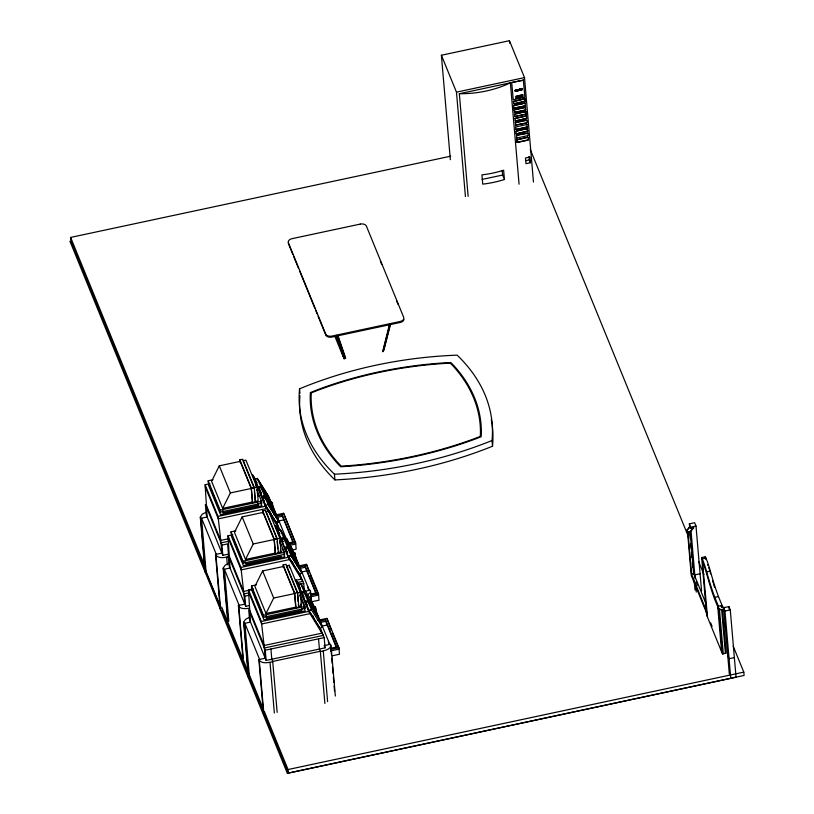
<?xml version="1.0" encoding="UTF-8"?>
<svg xmlns="http://www.w3.org/2000/svg" width="814" height="814" viewBox="0 0 814 814"><rect width="100%" height="100%" fill="white"/><g stroke="black" fill="none" stroke-linecap="round" stroke-linejoin="round"><path stroke-width="1.22" d="M524.888 98.809L513.339 101.445L514.021 103.938L524.827 101.628L525.152 101.028L513.654 103.704M513.4 101.638L524.725 98.83M513.766 105.535L525.213 103.154M514.509 109.676L514.102 109.88M514.906 118.315L515.486 121.052L526.607 118.203L526.17 118.63M515.181 122.772L526.729 120.299M516.697 138.105L516.656 135.205L527.319 132.906L527.96 133.323L516.859 135.297M528.032 137.21L528.337 137.658L527.686 137.19L516.656 139.886L527.96 137.312M526.302 114.062L514.672 116.433L514.824 113.818L525.895 111.569M526.973 122.487C526.261 124.196 528.103 120.045 526.22 120.075L515.557 122.375L515.649 125.295M515.689 127.015L526.79 124.481L527.269 127.126M527.777 131.054L527.024 128.622L516.107 131.237M528.072 135.317L527.92 133.211M517.185 142.43L516.809 141.962L517.389 142.44L528.062 140.161L528.327 137.597M382.6 351.709L389.641 323.84M383.007 351.587L389.743 324.928M383.353 351.404L390.089 324.745M383.933 349.959L390.598 323.962M514.509 114.357L525.691 111.64M514.896 118.569L526.19 115.934M524.969 102.951L525.437 105.739M527.706 131.034L516.737 133.872L516.076 133.404L516.381 133.852M528.479 139.794L517.195 142.297M514.163 110.012L525.62 107.367M525.824 109.768L514.845 112.342L525.559 110.185L525.406 107.245M527.665 131.156L516.534 133.75M252.391 502.035L251.231 488.481L240.15 461.385L219.281 465.842L211.579 481.288L222.649 508.384L252.391 502.035L252.615 502.594L255.494 501.984L254.243 487.444L242.714 459.218L239.835 459.829L240.049 462.25M222.649 508.384L230.362 492.938L219.281 465.842M275.254 553.072L274.094 539.519L263.024 512.423L242.155 516.88L234.442 532.336L245.513 559.432L275.254 553.072L275.488 553.642L278.357 553.021L277.116 538.492L265.578 510.256L262.708 510.877L262.912 513.298M245.513 559.432L253.225 543.986L242.155 516.88M295.716 607.142L294.556 593.589L283.486 566.493L262.617 570.95L254.904 586.395L265.974 613.502L295.716 607.142L295.95 607.702L298.819 607.091L297.578 592.551L286.04 564.326L283.17 564.936L283.374 567.368M265.974 613.502L273.687 598.046L262.617 570.95M205.484 570.054L204.975 571.693L200.275 517.043L202.32 514.143L206.064 512.25M287.169 541.88L287.678 540.252L287.22 539.143L286.477 539.306L271.713 503.174L272.466 503.011L272.792 506.817M248.809 675.162L248.27 676.607L248.758 677.909L249.511 677.747L244.841 623.29L259.605 659.421M526.159 114.102L514.987 116.636M516.005 131.146L516.137 133.547M514.957 118.457L526.312 115.985M527.258 126.933L515.903 129.406M693.65 527.96L690.496 531.501A2.066 1.313 -4.9 0 1 687.677 532.102A2.066 1.313 -4.9 0 1 686.965 530.341L690.089 526.516C689.448 531.003 697.964 526.17 690.811 528.276M686.965 530.341L690.089 526.516M686.935 530.067A2.066 1.313 -4.9 0 0 687.657 531.827A2.066 1.313 -4.9 0 0 690.476 531.227L693.63 527.676M527.899 135.602L516.9 138.024M521.459 95.604L522.171 94.953L522.354 97.09L517.205 98.199L517.022 96.052L522.171 94.953M519.301 96.886L521.031 96.388L519.271 96.815M307.458 595.065L310.439 592.195L310.093 590.191L304.823 591.31M527.106 127.086L516.371 129.599M514.072 105.433L524.959 103.093M260.063 490.547L258.099 487.423L260.561 486.324L271.673 504.008L268.447 496.102L257.336 478.418L254.874 479.517L256.837 482.641M256.817 482.804L255.535 480.769L258.303 487.535L260.765 486.436L257.336 478.418M263.095 498.534L261.793 496.459L264.255 495.35L275.366 513.044L272.141 505.138L261.029 487.454L258.567 488.553L261.182 492.714M279.06 522.079L267.948 504.385L265.486 505.484L276.597 523.178L279.06 522.079L275.824 514.173L264.713 496.479L262.25 497.588L263.563 499.664M266.605 496.723L268.254 495.991L271.021 502.767M270.299 505.759L271.937 505.026L274.705 511.792L264.448 495.472L261.029 487.454M273.992 514.794L275.631 514.061L278.398 520.828L275.936 521.937L265.679 505.606L263.37 499.959M282.926 541.585L280.972 538.461L283.435 537.362L294.546 555.056L291.31 547.15L280.199 529.456L277.737 530.565L279.701 533.689M285.968 549.582L284.656 547.496L287.118 546.398L298.229 564.082L295.004 556.186L283.893 538.492L281.43 539.59L282.743 541.676M301.923 573.117L290.812 555.433L288.349 556.532L299.46 574.226L301.923 573.117L298.697 565.211L287.586 547.527L285.124 548.626L287.077 551.75M289.479 547.771L291.117 547.039L293.885 553.805L283.628 537.474L280.199 529.456M288.237 548.768L298.494 565.099L301.261 571.876L291.005 555.545L288.543 556.644L298.799 572.975M293.162 556.807L294.81 556.064L297.578 562.84L287.322 546.509L283.893 538.492M296.856 565.832L298.494 565.099M303.388 595.655L301.424 592.531L303.887 591.432L314.998 609.116L311.772 601.22L300.661 583.526L298.199 584.625L300.163 587.749M306.603 603.723L305.118 601.566L307.58 600.467L318.691 618.152L315.466 610.246L304.355 592.561L301.892 593.66L303.856 596.784M322.385 627.187L311.274 609.493L308.811 610.602L319.922 628.286L322.385 627.187L319.159 619.281L308.048 601.597L305.586 602.696L307.539 605.82M309.931 601.841L311.579 601.098L314.346 607.875M307.519 605.982L306.237 603.937L309.005 610.714L311.467 609.615L308.048 601.597M313.624 610.866L315.272 610.134L318.03 616.91M317.318 619.902L318.956 619.169L321.723 625.946M228.938 563.288L225.183 565.191L223.138 568.08L227.513 618.935M249.389 617.358L245.645 619.261L243.6 622.15L248.301 676.8M514.458 109.534L525.325 107.367M514.397 108.079L525.325 105.84L514.255 108.079M504.436 179.497L502.35 180.148A77.534 49.216 -4.9 0 1 485.032 183.852L482.722 184.127L481.929 174.857L484.238 174.583A77.534 49.216 -4.9 0 0 501.556 170.879L503.642 170.228L504.436 179.497L502.625 175.041L502.218 170.411M526.098 118.651L515.13 120.92M515.415 125.051L526.597 123.046M516.493 131.023L526.953 128.632M318.539 638.837L319.414 649.043L320.441 651.556C324.013 650.752 332.102 649.307 330.555 644.25L324.155 645.624L325.061 647.842L266.147 660.429L249.572 619.861L248.697 609.655L265.272 650.223L266.147 660.429M450.346 159.676L441.392 55.24L509.432 40.7L524.511 77.605L533.465 182.031M441.392 55.24L456.471 92.145L524.511 77.605M468.142 196.378L459.34 93.712L510.368 82.804L519.067 184.218M511.711 82.519L523.412 80.169L511.711 82.519L513.237 99.766L524.877 97.283L523.351 80.026M515.323 91.351L515.12 90.293L518.416 89.591L518.62 90.649L515.181 91.005L518.62 90.649M519.312 89.398L520.085 89.225M521.866 88.848L521.825 89.509M515.791 91.076L515.618 90.364C523.717 89.601 510.47 91.809 518.111 90.578M518.559 89.937L515.12 90.293M519.342 89.754L520.115 89.591M519.373 90.11L520.146 89.947M522.354 97.09L518.04 97.833L517.857 96.215M515.598 125.153L526.465 122.924M220.024 605.687L70.899 240.751L70.615 237.423L450.62 156.207M525.946 160.653L529.304 159.941L530.443 162.739L525.966 163.695L525.478 157.987L529.955 157.031L530.443 162.739M482.112 179.416L502.625 175.041M256.756 489.56L261.548 501.302L261.721 503.276L220.319 512.118L208.323 482.763L208.16 480.789L213.034 479.751M200.305 517.226L200.763 518.335L207.153 516.971L205.128 484.768L209.971 483.73M239.835 459.829L251.373 488.054L254.243 487.444M230.362 492.938L256.97 487.25L258.14 500.803L255.26 501.414L254.416 491.564M208.16 480.789L220.156 510.144L261.548 501.302M205.128 484.768L218.04 516.381L265.354 506.267L279.955 530.301L276.618 522.14M276.292 514.835L283.608 513.278L295.604 542.633L296.164 549.145L291.28 550.193M276.577 516.005L282.234 514.794L293.284 542.104M277.594 517.226L282.356 516.208L292.969 542.175M279.283 520.838L284.167 519.79M279.619 540.598L284.422 552.34L284.585 554.314L243.193 563.166L231.196 533.811L231.023 531.837L235.897 530.799M223.178 568.274L223.626 569.383L230.026 568.009L227.991 535.805L232.845 534.778M228.144 538.827L220.757 540.404L206.176 504.7M276.129 528.571L278.581 528.052L276.597 523.178M220.94 608.76L220.187 608.923L215.527 554.466L221.917 553.103L221.042 542.887L228.408 541.32M221.947 545.105L227.594 543.905L228.469 554.11L222.822 555.321L206.247 514.753L205.372 504.538L221.947 545.105L222.822 555.321M262.708 510.877L274.237 539.102L277.116 538.492M253.225 543.986L279.843 538.298L281.003 551.851L278.134 552.462L278.357 553.021M287.647 543.101L293.305 541.89M215.527 554.466C217.989 559.259 225.183 557.417 229.497 556.623M288.278 544.2L295.604 542.633M289.621 545.349L295.726 544.047L283.608 513.278M231.023 531.837L243.02 561.192L284.422 552.34M281.39 556.318L245.899 563.899L244.973 561.64M219.994 606.43L206.176 572.639L205.423 572.791L200.763 518.335M295.655 557.855L295.329 554.059L294.576 554.222L309.34 590.354M227.991 535.805L240.913 567.429L288.217 557.315L302.818 581.349L296.683 582.651M300.305 592.358L289.224 565.262L286.355 565.883L297.425 592.979L300.305 592.358L301.465 605.911L298.585 606.532L298.382 604.059M297.934 566.147L306.471 564.316L318.467 593.671L319.027 600.193L311.711 601.76M299.44 567.053L305.097 565.842L316.147 593.141M300.458 568.274L305.219 567.246L316.3 594.352M302.157 571.876L307.031 570.838M300.081 594.668L304.884 606.41L305.047 608.384L263.655 617.236L251.658 587.871L251.485 585.907L256.359 584.859M243.63 622.344L244.088 623.453L250.478 622.079L248.453 589.875L253.307 588.837M252.238 589.611L243.63 591.452L229.039 555.738M295.299 580.402L301.455 579.09L299.46 574.226M242.837 657.437L238.39 605.514L244.79 604.141L243.915 593.935L248.819 592.887M249.074 605.636L245.696 606.359L229.121 565.791L228.246 555.586L244.821 596.153L249.328 595.187M298.087 584.767L303.724 583.557L304.314 590.374M283.17 564.936L294.699 593.172L297.578 592.551M273.687 598.046L294.556 593.589M310.51 594.149L316.178 592.938M311.152 595.238L318.467 593.671M310.053 596.916L318.589 595.085L310.429 575.122M689.682 527.625L689.366 523.86L694.647 522.72L696.001 526.027L701.566 590.944M251.485 585.907L263.482 615.262L304.884 606.41M696.001 526.027L690.71 527.157L689.366 523.86M316.117 611.924L315.791 608.119L315.038 608.282L329.802 644.413M248.453 589.875L261.365 621.489L308.679 611.375L323.28 635.408L264.367 648.005L265.242 658.211L258.852 659.574L263.522 714.041L265.618 716.32M319.617 619.953L326.933 618.386L338.929 647.741L339.489 654.263L332.173 655.819M319.902 621.113L325.559 619.902L336.609 647.211M319.729 622.588L325.681 621.316L336.294 647.283M321.388 626.21L327.493 624.908M265.272 650.223L324.186 637.627L325.061 647.842M722.506 610.459L726.169 653.154L722.496 653.937L706.623 615.079L701.688 557.539L705.362 556.756L705.901 558.078A31.899 4.782 77.9 0 1 710.337 571.062A78.693 11.813 77.9 0 0 718.233 595.99L722.079 605.433L722.293 607.946M701.688 557.539L702.228 558.862L705.901 558.078M330.972 648.219L336.64 647.008M258.852 659.574C261.314 664.366 268.508 662.525 272.822 661.741L271.795 659.228L270.92 649.012M330.392 649.572L338.929 647.741M330.515 650.976L339.051 649.155L332.336 632.712M687.942 531.807L691.554 573.921L693.67 573.463L706.125 603.957M702.228 558.862A31.899 4.782 77.9 0 1 706.664 571.845L710.337 571.062M700.091 573.748L694.8 574.877L693.457 571.57M706.664 571.845A78.693 11.813 77.9 0 0 714.57 596.774L714.794 597.354L718.457 596.57M714.794 597.354L718.406 606.216L722.079 605.433M707.529 617.287L702.472 561.67A31.899 4.782 77.9 0 1 706.908 574.653A78.693 11.813 77.9 0 0 714.804 599.582L717.755 606.827L718.528 606.654M729.303 673.87L723.636 607.722L728.917 606.593L730.27 609.9L736.049 677.268M723.636 607.722L724.979 611.029L730.27 609.9M263.522 714.041L264.275 713.878L264.051 711.344M722.374 651.566L721.601 651.739L717.755 606.827M734.36 657.62L729.069 658.75L727.726 655.443M264.469 711.843L288.044 769.535L743.803 672.13L744.088 675.457L287.352 773.3L735.357 677.319M249.542 608.272C246.001 608.557 240.079 609.615 238.39 605.514M516.971 138.024L516.514 137.881M526.658 124.339L527.106 124.573M514.316 108.221L513.878 107.743L514.245 108.201M527.096 128.612L527.472 128.856M516.086 129.599L515.547 127.167M721.235 606.511L724.429 607.549M721.265 606.786L723.392 607.488M718.416 607.112A2.066 1.313 -4.9 0 0 719.138 608.872L724.47 610.887L719.159 609.157A2.066 1.313 -4.9 0 1 718.447 607.397M292.134 551.414L294.76 552.777L295.329 554.059M312.596 605.484L315.222 606.847L315.791 608.119M270.36 500.732L272.466 503.011M222.293 611.202L220.645 610.032L215.975 555.575M526.078 111.844L526.251 113.807M516.961 142.308L516.646 139.947M255.708 479.66L252.442 474.654L265.354 506.267M278.571 530.697L275.305 525.702L288.217 557.315M299.033 584.767L295.767 579.761L308.679 611.375M257.997 479.66L268.254 495.991M261.681 488.695L271.937 505.026M275.631 514.061L265.374 497.73L262.912 498.829L264.194 500.875M258.303 487.535L260.226 490.598M261.141 492.857L259.218 489.794L261.528 495.441M278.398 520.828L268.142 504.497L264.713 496.479M261.986 496.571L263.268 498.616M280.861 530.708L291.117 547.039M284.554 539.743L294.81 556.064M278.398 531.807L279.68 533.852M281.166 538.583L283.089 541.646M284.859 547.619L286.141 549.654M285.775 549.877L287.698 552.94M303.836 596.947L302.554 594.912L305.321 601.678M309.005 610.714L319.261 627.045M526.444 116.127L526.678 118.284M514.275 112.129L514.896 112.485L514.133 110.195M524.979 99.013L525.203 101.109M521.52 96.927L521.398 95.462M519.413 96.917L521.072 96.683M723.727 608.852L724.45 610.612M690.109 526.8L690.832 528.561M723.748 609.126L724.47 610.887M530.229 149.43L688.003 535.571M698.585 561.467L703.876 574.419M723.117 621.509L725.528 627.391M733.221 646.235L743.803 672.13M696.174 581.807L697.567 585.235M691.554 573.921L706.979 612.555M707.132 614.255L691.259 575.406L687.515 531.735M710.673 622.914L712.067 626.342M380.352 261.019L381.786 264.53M396.611 300.834L398.046 304.344M334.981 336.599L343.07 356.4M288.95 244.902L292.775 254.263M293.732 256.613L298.514 268.315M299.471 270.665L314.784 308.13M315.74 310.47L317.175 313.99M318.132 316.331L325.783 335.063A5.047 3.205 -4.9 0 0 325.997 335.449M309.473 572.771L306.471 564.316M331.369 630.362L326.933 618.386M299.491 573.188L303.724 583.557M287.586 547.527L291.005 555.545M320.421 628.418L324.186 637.627M319.922 628.286L321.917 633.16L264.092 645.512L249.501 609.808M292.287 561.426L293.671 564.814M300.661 583.526L304.09 591.544L301.628 592.653L298.86 585.876M304.355 592.561L307.773 600.579M312.749 615.496L314.133 618.874M276.495 527.523L289.591 559.564L241.188 569.912L228.103 537.871M269.424 510.378L270.808 513.766M279.843 538.298L268.762 511.192L265.893 511.813L276.964 538.909M296.957 581.593L310.053 613.634L261.65 623.982L248.555 591.941M253.632 476.485L266.727 508.526L218.325 518.864L205.23 486.823M279.792 542.572L280.749 544.922M282.193 548.443L284.585 554.314M256.97 487.25L245.899 460.154L243.03 460.765L254.1 487.861M283.842 554.466L284.808 556.817L243.406 565.659L231.41 536.304M299.776 595.472L305.047 608.384M257.407 492.704L258.842 496.225M260.765 500.925L261.721 503.276M303.826 607.356L305.26 610.887L263.868 619.729L251.872 590.374M280.27 550.04L281.003 551.851M260.5 502.248L261.935 505.769L220.533 514.621L208.547 485.266M300.722 604.11L301.465 605.911M257.59 503.021L258.516 505.27L223.036 512.861L222.822 510.358M298.585 606.532L298.819 607.091M255.26 501.414L255.494 501.984M239.143 605.351L224.379 569.22L228.826 621.143M216.28 554.303L201.516 518.172L206.176 572.639M70.615 237.423L204.823 565.872M221.662 607.071L263.512 709.493M221.947 610.398L288.329 772.862L288.044 769.535M287.352 773.3L69.933 241.188M513.888 107.794L513.705 105.779M337.963 335.541L345.726 358.18M337.525 335.602L345.289 358.231M337.098 335.582L344.851 358.221M336.691 335.49L344.454 358.129M336.345 335.337L344.108 357.977M336.497 336.324L344.251 358.954M336.335 336.07L344.088 358.699M261.365 621.489L264.367 648.005M240.913 567.429L243.915 593.935M218.04 516.381L221.042 542.887M728.917 606.593L729.13 609.106M724.979 611.029L730.758 678.398M721.652 609.655L725.386 653.316M719.423 608.862L723.28 653.774M718.406 606.216L722.496 653.937M705.362 556.756L705.575 559.259M691.035 530.921L695.115 578.561M695.746 585.927L696.275 592.073M690.058 531.359L693.66 574.033M694.291 581.399L695.034 589.997M689.834 533.781L690.272 538.766M690.699 543.762L691.127 548.748M691.442 552.492L691.869 557.488M692.297 562.474L692.724 567.47M529.008 156.522L529.304 159.941M521.652 88.533L521.774 89.957M520.054 88.868L520.177 90.303M518.416 89.591L518.477 90.303M509.432 40.7L509.656 43.213M299.949 393.396L299.552 388.827A304.365 193.193 -4.9 0 1 457.142 355.148A230.474 146.286 -4.9 0 1 492.022 440.527L492.511 446.235A322.415 204.65 -4.9 0 1 334.93 479.914A230.474 146.286 -4.9 0 1 299.949 395.624M456.471 92.145L465.425 196.581M299.552 388.827A230.474 146.286 -4.9 0 0 334.442 474.206L334.93 479.914M331.003 645.36L335.348 696.021M330.881 648.056L331.42 654.385M331.746 658.19L332.183 663.247M332.509 667.053L333.048 673.381M333.374 677.187L333.811 682.254M334.137 686.049L334.564 691.117M328.418 641.025L328.612 643.294M325.559 619.902L325.681 621.316M323.26 650.956L327.604 701.617M324.898 703.489L320.329 651.261L272.7 661.446L277.167 712.392M315.333 607.02L315.771 612.087M310.541 591.29L311.518 602.696M310.531 595.258L311.07 601.587M307.957 586.965L308.15 589.234M305.097 565.842L305.219 567.246M301.628 607.885L301.841 610.388L266.361 617.968L266.147 615.465M295.96 557.6L296.154 559.869M294.872 552.95L295.309 558.017M297.537 594.21L298.168 601.597M294.699 593.172L295.95 607.702M287.678 540.252L287.891 542.785M287.22 539.143L287.444 541.676M289.224 565.262L289.438 567.724M282.234 514.794L282.356 516.208M277.177 541.371L277.808 548.768M273.097 506.562L273.29 508.831M271.713 503.174L271.907 505.443M274.237 539.102L275.488 553.642M255.504 483.648L255.708 486.111M270.004 662.342L274.349 712.993M263.482 615.262L263.655 617.236M251.373 488.054L252.615 502.594M259.3 660.683L263.97 715.14M243.02 561.192L243.193 563.166M244.821 596.153L245.696 606.359M244.088 623.453L248.758 677.909M238.838 606.613L243.294 658.546M226.679 557.224L227.33 564.824M220.156 510.144L220.319 512.118M223.626 569.383L228.083 621.306M714.509 587.189A78.693 11.813 77.9 0 1 713.512 583.994M713.186 582.916A78.693 11.813 77.9 0 1 712.525 580.708M707.59 564.509A31.899 4.782 77.9 0 1 707.966 565.537M708.709 567.724A31.899 4.782 77.9 0 1 709.086 568.884M709.462 570.085A31.899 4.782 77.9 0 1 709.839 571.316M710.205 572.578A31.899 4.782 77.9 0 1 710.571 573.87M510.368 82.804A77.534 49.216 -4.9 0 1 459.34 93.712M326.272 335.816A5.047 3.205 -4.9 0 0 331.909 337.067L400.162 322.476A5.047 3.205 -4.9 0 0 403.937 319.424M288.471 243.732A5.047 3.205 -4.9 0 1 288.309 242.908M288.502 242.063A5.047 3.205 -4.9 0 1 288.594 241.86M492.022 440.527A322.415 204.65 -4.9 0 1 334.442 474.206M492.124 424.684A230.474 146.286 -4.9 0 1 492.511 446.235M491.3 419.678A230.474 146.286 -4.9 0 1 491.941 423.433M310.409 392.562L310.215 395.97A219.353 139.235 -4.9 0 0 338.024 464.021L340.7 466.758L347.731 466.33A311.304 197.588 -4.9 0 0 474.949 439.143L481.176 436.731L481.359 433.384A219.353 139.235 -4.9 0 0 453.561 365.333L450.834 362.545L443.681 362.922A293.254 186.141 -4.9 0 0 316.687 390.059L310.409 392.562M311.314 392.867L311.141 395.93A218.427 138.645 -4.9 0 0 338.828 463.695L341.219 466.137L347.7 465.74A310.378 197.008 -4.9 0 0 474.531 438.634L480.27 436.416L480.443 433.435A218.427 138.645 -4.9 0 0 452.747 365.659L450.305 363.166L443.711 363.502A292.328 185.551 -4.9 0 0 317.114 390.557L311.314 392.867M521.947 88.472L519.281 89.041L519.403 90.466L522.069 89.896L521.947 88.472M522.842 94.811L515.679 96.347L515.862 98.484L523.026 96.947L522.842 94.811M360.266 224.084L292.012 238.675A5.047 3.205 -4.9 0 0 288.38 242.755L325.702 334.096A5.047 3.205 -4.9 0 0 331.827 336.101L400.081 321.51A5.047 3.205 -4.9 0 0 403.713 317.419L366.392 226.089A5.047 3.205 -4.9 0 0 360.266 224.084"/></g></svg>
